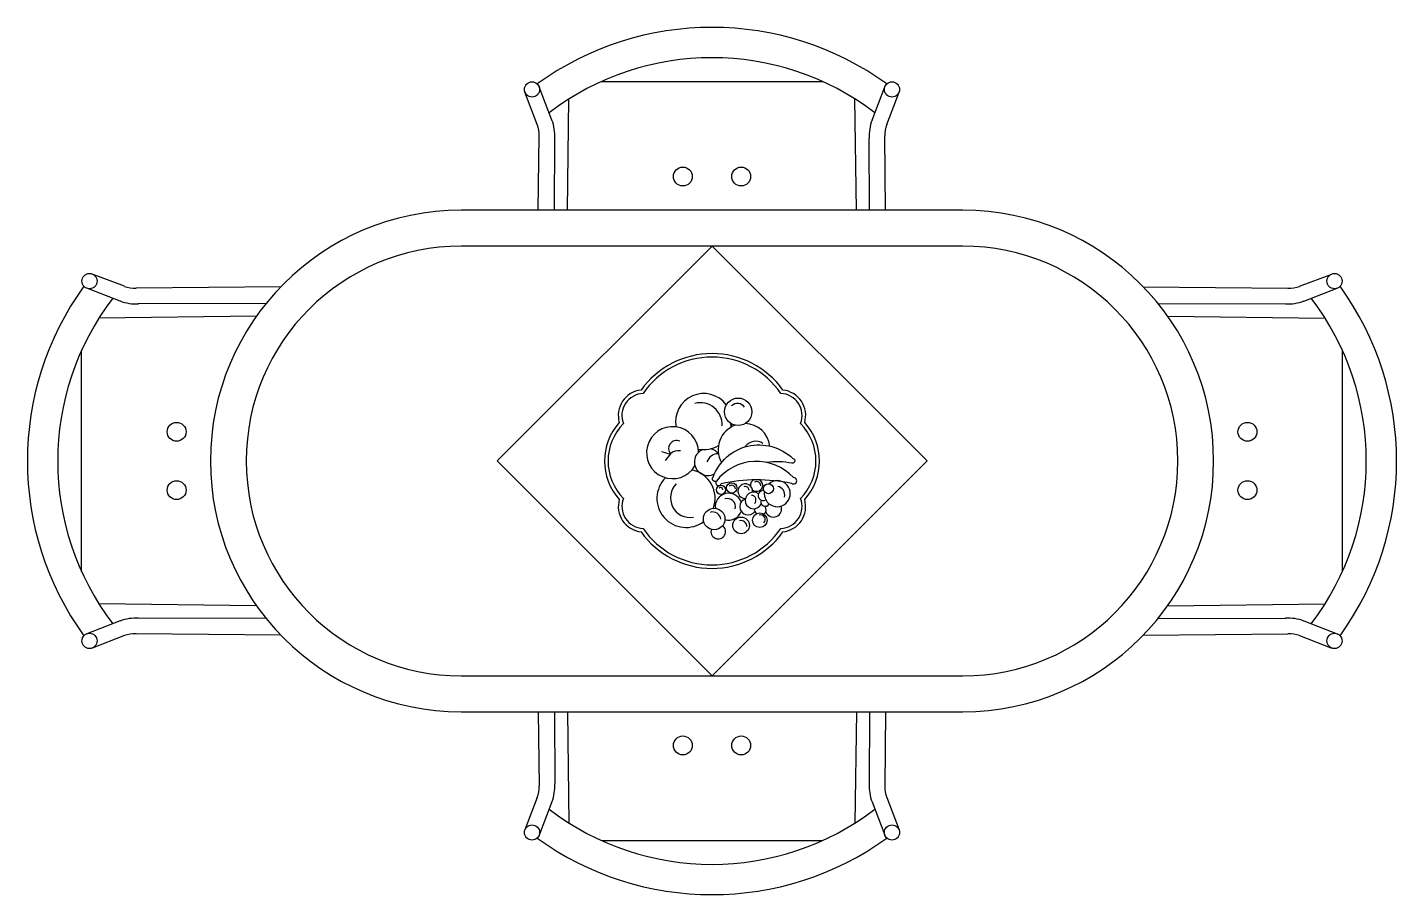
# Model space of a CAD drawing. Header units: millimetres. Extents: x -923.56 to -921.65, y 2619.8 to 2621.01.
import ezdxf

# ---------------------------------------------------------------- set-up
doc = ezdxf.new("R2010")
doc.units = ezdxf.units.MM
doc.header["$LTSCALE"] = 10
doc.layers.add('Móveis_mesas', color=2, linetype='Continuous')

msp = doc.modelspace()

# ---------------------------------------------------------------- linework, layer by layer
at = {"layer": 'Móveis_mesas'}
for p, q in [((-922.8499, 2620.8737), (-922.8672, 2620.9187)), ((-922.8295, 2620.8797), (-922.8474, 2620.9263)), ((-922.3828, 2620.8797), (-922.3649, 2620.9263)), ((-922.3623, 2620.8737), (-922.3451, 2620.9187)), ((-922.8485, 2620.7538), (-922.8474, 2620.8575)), ((-922.3638, 2620.7538), (-922.3648, 2620.8575)), ((-922.8259, 2620.7538), (-922.8256, 2620.8543)), ((-922.3864, 2620.7538), (-922.3867, 2620.8543)), ((-923.4261, 2620.6476), (-923.471, 2620.6648)), ((-921.7862, 2620.6476), (-921.7412, 2620.6648)), ((-923.4321, 2620.6271), (-923.4786, 2620.645)), ((-923.2078, 2620.647), (-923.4099, 2620.6451)), ((-922.0045, 2620.647), (-921.8024, 2620.6451)), ((-921.7801, 2620.6271), (-921.7336, 2620.645)), ((-923.2284, 2620.6238), (-923.4067, 2620.6232)), ((-921.9839, 2620.6238), (-921.8056, 2620.6232)), ((-923.4321, 2620.1804), (-923.4786, 2620.1625)), ((-923.2284, 2620.1838), (-923.4067, 2620.1843)), ((-921.9839, 2620.1838), (-921.8056, 2620.1843)), ((-921.7801, 2620.1804), (-921.7336, 2620.1625)), ((-923.4261, 2620.16), (-923.471, 2620.1427)), ((-923.2078, 2620.1605), (-923.4099, 2620.1625)), ((-922.0045, 2620.1605), (-921.8024, 2620.1625)), ((-921.7862, 2620.16), (-921.7412, 2620.1427)), ((-922.8485, 2620.0538), (-922.8474, 2619.95)), ((-922.8259, 2620.0538), (-922.8256, 2619.9532)), ((-922.3864, 2620.0538), (-922.3867, 2619.9532)), ((-922.3638, 2620.0538), (-922.3648, 2619.95)), ((-922.8499, 2619.9338), (-922.8672, 2619.8889)), ((-922.8295, 2619.9278), (-922.8474, 2619.8812)), ((-922.3828, 2619.9278), (-922.3649, 2619.8812)), ((-922.3623, 2619.9338), (-922.3451, 2619.8889))]:
    msp.add_line(p, q, dxfattribs=at)
at = {"layer": 'Móveis_mesas', "color": 1}
for p, q in [((-922.7603, 2620.9336), (-922.452, 2620.9336)), ((-922.8077, 2620.7538), (-922.8057, 2620.9092)), ((-922.4046, 2620.7538), (-922.4066, 2620.9092)), ((-923.2417, 2620.6061), (-923.4616, 2620.6033)), ((-921.9706, 2620.6061), (-921.7507, 2620.6033)), ((-923.486, 2620.2496), (-923.486, 2620.5579)), ((-921.7263, 2620.2496), (-921.7263, 2620.5579)), ((-923.2417, 2620.2014), (-923.4616, 2620.2042)), ((-921.9706, 2620.2014), (-921.7507, 2620.2042)), ((-922.8077, 2620.0538), (-922.8057, 2619.8983)), ((-922.4046, 2620.0538), (-922.4066, 2619.8983)), ((-922.7603, 2619.8739), (-922.452, 2619.8739))]:
    msp.add_line(p, q, dxfattribs=at)
at = {"layer": 'Móveis_mesas'}
msp.add_lwpolyline([(-922.2561, 2620.7538), (-922.9561, 2620.7538, 1), (-922.9561, 2620.0538), (-922.2561, 2620.0538, 1)], format="xyb", close=True, dxfattribs=at)
at = {"layer": 'Móveis_mesas', "color": 1}
for points in [[(-922.2561, 2620.7038), (-922.9561, 2620.7038, 1), (-922.9561, 2620.1038), (-922.2561, 2620.1038, 1)], [(-922.7355, 2620.3502, 0.464622), (-922.7051, 2620.3048, 0.515229), (-922.5071, 2620.3048, 0.464622), (-922.4768, 2620.3502, 0.385564), (-922.4768, 2620.4573, 0.464622), (-922.5071, 2620.5028, 0.515229), (-922.7051, 2620.5028, 0.464622), (-922.7355, 2620.4573, 0.385564)], [(-922.7298, 2620.3514, 0.514772), (-922.7024, 2620.3096, 0.527868), (-922.5099, 2620.3096, 0.514772), (-922.4825, 2620.3514, 0.408), (-922.4825, 2620.4561, 0.514772), (-922.5099, 2620.498, 0.527868), (-922.7024, 2620.498, 0.514772), (-922.7298, 2620.4561, 0.408)], [(-922.4926, 2620.3806, 0.466248), (-922.6, 2620.3757, 1.2349), (-922.5933, 2620.3723, -0.107322), (-922.4954, 2620.3729, 1.512351)]]:
    msp.add_lwpolyline(points, format="xyb", close=True, dxfattribs=at)
msp.add_lwpolyline([(-922.9061, 2620.4038), (-922.6061, 2620.1038), (-922.3061, 2620.4038), (-922.6061, 2620.7038)], close=True, dxfattribs=at)
for points in [[(-922.5862, 2620.4821, 0.800509), (-922.6561, 2620.4512, 0.800509)], [(-922.6192, 2620.4197, 1.061423), (-922.6027, 2620.3859, 1.061423)], [(-922.6, 2620.3757, -0.907273), (-922.6045, 2620.3813, -0.543155), (-922.4935, 2620.4074, -1.038224), (-922.4946, 2620.4006, 0.085615), (-922.5297, 2620.4017, 0.085615)]]:
    msp.add_lwpolyline(points, format="xyb", dxfattribs=at)
at = {"layer": 'Móveis_mesas'}
for centre in [(-922.8573, 2620.9225), (-922.355, 2620.9225), (-923.4748, 2620.6549), (-921.7374, 2620.6549), (-923.4748, 2620.1526), (-921.7374, 2620.1526), (-922.8573, 2619.8851), (-922.355, 2619.8851)]:
    msp.add_circle(centre, 0.0106, dxfattribs=at)
at = {"layer": 'Móveis_mesas', "color": 1}
for centre, radius in [((-922.6468, 2620.8009), 0.0132), ((-922.5654, 2620.8009), 0.0132), ((-922.5696, 2620.4725), 0.0192), ((-923.3532, 2620.4445), 0.0132), ((-921.859, 2620.4445), 0.0132), ((-923.3532, 2620.3631), 0.0132), ((-922.5936, 2620.3635), 0.00641), ((-922.5786, 2620.3661), 0.00725), ((-922.5274, 2620.3651), 0.00695), ((-921.859, 2620.3631), 0.0132), ((-922.6031, 2620.3228), 0.015), ((-922.5655, 2620.3139), 0.0116), ((-922.5394, 2620.3211), 0.0102), ((-922.6468, 2620.0067), 0.0132), ((-922.5654, 2620.0067), 0.0132)]:
    msp.add_circle(centre, radius, dxfattribs=at)
at = {"layer": 'Móveis_mesas'}
for centre, radius, start, end in [((-922.6061, 2620.5924), 0.4167, 54.165, 125.835), ((-922.6061, 2620.5924), 0.3744, 52.6198, 127.3802), ((-922.886, 2620.858), 0.0605, 356.4398, 21.0297), ((-922.3263, 2620.858), 0.0605, 158.9703, 183.5602), ((-922.8859, 2620.8599), 0.0385, 356.4398, 21.0016), ((-922.3264, 2620.8599), 0.0385, 158.9984, 183.5602), ((-923.1448, 2620.4038), 0.4167, 144.165, 215.835), ((-923.4123, 2620.6835), 0.0385, 248.9984, 273.5602), ((-921.8, 2620.6835), 0.0385, 266.4398, 291.0016), ((-922.0675, 2620.4038), 0.4167, 324.165, 35.835), ((-923.1448, 2620.4038), 0.3744, 142.6198, 217.3802), ((-922.0675, 2620.4038), 0.3744, 322.6198, 37.3802), ((-923.4104, 2620.6836), 0.0605, 248.9703, 273.5602), ((-921.8019, 2620.6836), 0.0605, 266.4398, 291.0297), ((-923.4104, 2620.1239), 0.0605, 86.4398, 111.0297), ((-921.8019, 2620.1239), 0.0605, 68.9703, 93.5602), ((-923.4123, 2620.124), 0.0385, 86.4398, 111.0016), ((-921.8, 2620.124), 0.0385, 68.9984, 93.5602), ((-922.8859, 2619.9476), 0.0385, 338.9984, 3.5602), ((-922.886, 2619.9495), 0.0605, 338.9703, 3.5602), ((-922.3263, 2619.9495), 0.0605, 176.4398, 201.0297), ((-922.3264, 2619.9476), 0.0385, 176.4398, 201.0016), ((-922.6061, 2620.2151), 0.3744, 232.6198, 307.3802), ((-922.6061, 2620.2151), 0.4167, 234.165, 305.835)]:
    msp.add_arc(centre, radius, start, end, dxfattribs=at)
at = {"layer": 'Móveis_mesas', "color": 1}
for centre, radius, start, end in [((-922.6227, 2620.4544), 0.0307, 357.3787, 103.7047), ((-922.5705, 2620.4721), 0.0119, 34.0385, 134.155), ((-922.5987, 2620.4511), 0.0193, 359.9016, 15.7922), ((-922.6612, 2620.4154), 0.0363, 0.8768, 329.4845), ((-922.5612, 2620.4197), 0.0363, 110.3069, 209.4826), ((-922.6177, 2620.4588), 0.0392, 348.5561, 355.1835), ((-922.5612, 2620.4197), 0.0363, 7.7212, 87.8046), ((-922.6557, 2620.4212), 0.0111, 65.4345, 220.7979), ((-922.6533, 2620.402), 0.0161, 78.1944, 132.3906), ((-922.6177, 2620.4588), 0.0392, 258.7961, 302.0807), ((-922.6119, 2620.4023), 0.0189, 37.2996, 79.0856), ((-922.545, 2620.4128), 0.0185, 57.5119, 142.4941), ((-922.661, 2620.4506), 0.0368, 245.2812, 265.0393), ((-922.6016, 2620.358), 0.0839, 138.2504, 146.2914), ((-922.5978, 2620.3977), 0.0161, 86.9605, 162.1237), ((-922.6119, 2620.4023), 0.0189, 357.2889, 0.5318), ((-922.6424, 2620.3516), 0.0406, 134.726, 307.4942), ((-922.6424, 2620.3516), 0.0406, 340.0127, 78.2097), ((-922.6365, 2620.3525), 0.0276, 134.8265, 279.0522), ((-922.594, 2620.3637), 0.00304, 355.6319, 138.7218), ((-922.5787, 2620.3644), 0.00542, 7.5949, 131.312), ((-922.5597, 2620.3617), 0.0102, 351.216, 272.0799), ((-922.5599, 2620.3626), 0.00546, 1.1962, 109.4412), ((-922.5439, 2620.3699), 0.00855, 112.6029, 187.9305), ((-922.5439, 2620.3699), 0.00855, 227.0482, 67.8409), ((-922.5437, 2620.3693), 0.00563, 359.8541, 122.6908), ((-922.5349, 2620.3555), 0.00695, 80.8542, 302.4788), ((-922.5151, 2620.3582), 0.0182, 170.8289, 130.2443), ((-922.5166, 2620.3566), 0.0119, 344.2982, 79.7385), ((-922.5829, 2620.34), 0.0187, 20.4895, 187.1705), ((-922.5846, 2620.3402), 0.0112, 344.2711, 108.304), ((-922.5558, 2620.34), 0.0116, 108.3512, 325.436), ((-922.5481, 2620.3487), 0.0116, 54.0612, 337.2387), ((-922.5512, 2620.3493), 0.00643, 312.1823, 88.9486), ((-922.5317, 2620.347), 0.00641, 159.9709, 329.7948), ((-922.5386, 2620.3358), 0.00802, 79.4268, 83.1422), ((-922.6053, 2620.3209), 0.0117, 9.1531, 106.8622), ((-922.5829, 2620.34), 0.0187, 253.8735, 339.6021), ((-922.5386, 2620.3358), 0.00802, 169.6672, 225.1742), ((-922.5382, 2620.322), 0.00641, 313.2515, 111.3257), ((-922.5386, 2620.3358), 0.00802, 308.3448, 37.0284), ((-922.5206, 2620.3371), 0.0116, 162.5606, 165.4157), ((-922.5206, 2620.3371), 0.0116, 203.0028, 19.032), ((-922.5974, 2620.3052), 0.0102, 162.0547, 53.5948), ((-922.5661, 2620.3117), 0.00881, 5.4146, 100.3797)]:
    msp.add_arc(centre, radius, start, end, dxfattribs=at)

doc.saveas('drawing.dxf')
